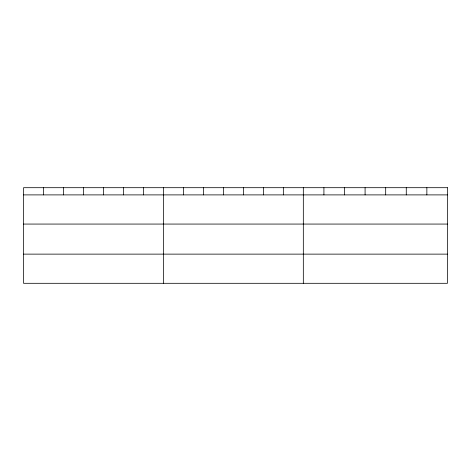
<?xml version="1.0" encoding="UTF-8"?>
<svg xmlns="http://www.w3.org/2000/svg" width="471" height="471" viewBox="0 0 471 471"><rect width="100%" height="100%" fill="white"/><g stroke="black" fill="none" stroke-linecap="round" stroke-linejoin="round"><path stroke-width="0.71" d="M23.55 194.894L447.45 194.894M23.55 224.066L447.45 224.066M23.55 254.128L447.45 254.128M426.861 187.694L426.861 194.894M406.273 187.694L406.273 194.894M385.684 187.694L385.684 194.894M365.09 187.694L365.09 194.894M344.501 187.694L344.501 194.894M323.913 187.694L323.913 194.894M303.324 187.694L303.324 283.306M283.342 187.694L283.342 194.894M263.354 187.694L263.354 194.894M243.372 187.694L243.372 194.894M223.389 187.694L223.389 194.894M203.407 187.694L203.407 194.894M183.419 187.694L183.419 194.894M163.437 187.694L163.437 283.306M143.455 187.694L143.455 194.894M123.467 187.694L123.467 194.894M103.485 187.694L103.485 194.894M83.502 187.694L83.502 194.894M63.52 187.694L63.52 194.894M43.532 187.694L43.532 194.894M447.45 187.694L23.55 187.694L23.55 283.306L447.45 283.306L447.45 187.694"/></g></svg>
